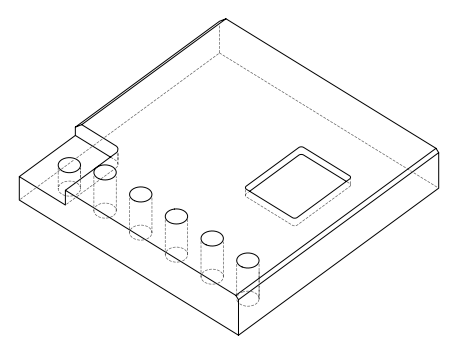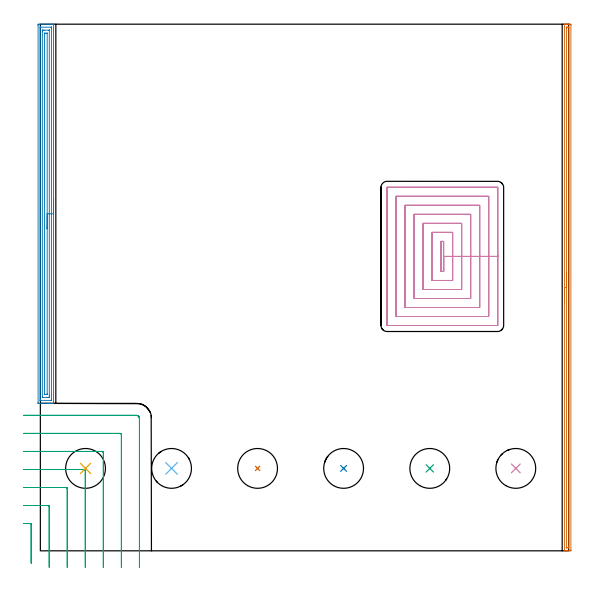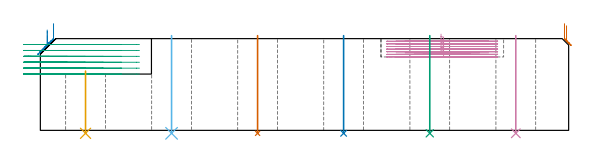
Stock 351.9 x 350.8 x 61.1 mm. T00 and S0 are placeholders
(PLAN: 10 operations, 3 tool changes, 44.9 min)
(1 AREA_MILL | FG_CHAMFER_SURFACE | UGT0205_001 | 5.78 min | 3251 mm3)
(2 AREA_MILL_1 | FG_CHAMFER_SURFACE_1 | UGT0205_001 | 8.31 min | 13714 mm3)
(3 MILL_CORNER_NOTCH_RECTANGULAR | CORNER_NOTCH_RECTANGULAR | UGT0201_008 | Follow Part, ap 4, ae 75% | 9.88 min | 170697 mm3)
(4 MILL_RECTANGULAR_POCKET | POCKET_RECTANGULAR_STRAIGHT | NXT0201_009 | Follow Part, ap 2, ae 75% | 19.42 min | 99516 mm3)
(5 INDEXABLE_INSERT_DRILL_THROUGH_HOLE_FROM_SOLID | STEP1HOLE | NXT0302_024 | 0.17 min | 20668 mm3)
(6 INDEXABLE_INSERT_DRILL_THROUGH_HOLE_FROM_SOLID_1 | STEP1HOLE_1 | NXT0302_024 | 0.26 min | 33676 mm3)
(7 INDEXABLE_INSERT_DRILL_THROUGH_HOLE_FROM_SOLID_2 | STEP1HOLE_2 | NXT0302_024 | 0.26 min | 33671 mm3)
(8 INDEXABLE_INSERT_DRILL_THROUGH_HOLE_FROM_SOLID_3 | STEP1HOLE_3 | NXT0302_024 | 0.26 min | 33677 mm3)
(9 INDEXABLE_INSERT_DRILL_THROUGH_HOLE_FROM_SOLID_4 | STEP1HOLE_4 | NXT0302_024 | 0.26 min | 33674 mm3)
(10 INDEXABLE_INSERT_DRILL_THROUGH_HOLE_FROM_SOLID_5 | STEP1HOLE_5 | NXT0302_024 | 0.26 min | 33673 mm3)
(TOOL UGT0205_001 | Chamfer Mill 20 x 3 x 45 deg. | D20 FL50 Z2)
(TOOL UGT0201_008 | End Mill 16 mm | D16 FL32 Z4)
(TOOL NXT0201_009 | ENDMILL 8mm [2P460-0800-NA 1630] | D8 FL26 Z6)
(TOOL NXT0302_024 | Index. Insert Drill 26.5mm [880-D2650L32-03] | D26.5 PA176 FL80 Z2)
(OP 1 AREA_MILL)
G17 G21 G94 G90
T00 M6
G54
G17 G0 G90 X349.1 Y165.4 S1061 M3
G43 Z71.1 H0
G94 G1 Y165.438 Z70.228 F250.
Y165.552 Z69.363
Y165.741 Z68.512
Y166.003 Z67.68
Y166.337 Z66.874
Y166.74 Z66.1
Y167.208 Z65.364
Y167.74 Z64.672
Y168.329 Z64.029
Y168.972 Z63.44
Y169.664 Z62.908
Y170.4 Z62.44
Y171.174 Z62.037
Y171.98 Z61.703
Y172.812 Z61.441
Y173.664 Z61.252
Y174.528 Z61.138
Y175.4 Z61.1
Y350.62
X349.102 Y350.79 Z61.089
X349.257 Y350.798 Z60.935
X349.418 Y350.8 Z60.782
X349.666 Z60.533
X350.373 Z59.822
X351.603 Z58.594
X352.127 Z58.067
X352.743 Z57.453
X353.005 Y350.797 Z57.191
X353.392 Y350.79 Z56.804
X353.396 Y350.572 Z56.801
X353.4 Y350.173 Z56.8
X353.399 Y0.627 Z56.801
X353.396 Y0.228
X353.392 Y0.01 Z56.804
X353.005 Y0. Z57.191
X352.743 Z57.453
X352.127 Z58.067
X350.726 Z59.471
X350.373 Z59.822
X349.418 Z60.782
X349.257 Y0.002 Z60.935
X349.102 Y0.01 Z61.089
X349.1 Y0.18 Z61.1
Y175.4
X350.514 Z59.686
Y348.241
X350.516 Y348.385 Z59.684
X350.521 Y348.758 Z59.679
X350.531 Y348.79 Z59.669
X350.599 Y348.795 Z59.601
X350.707 Y348.799 Z59.493
X350.843 Y348.8 Z59.357
X351.72 Z58.48
X351.913 Y348.798 Z58.287
X351.948 Y348.796 Z58.252
X351.979 Y348.79 Z58.221
X351.981 Y348.745 Z58.219
X351.985 Y348.53 Z58.215
Y2.559
X351.984 Y2.415 Z58.216
X351.979 Y2.042 Z58.221
X351.969 Y2.01 Z58.231
X351.901 Y2.005 Z58.299
X351.793 Y2.001 Z58.407
X351.657 Y2. Z58.543
X350.78 Z59.42
X350.587 Y2.002 Z59.613
X350.552 Y2.004 Z59.648
X350.521 Y2.01 Z59.679
X350.519 Y2.055 Z59.681
X350.515 Y2.27 Z59.685
X350.514 Y175.4 Z59.686
Y176.272 Z59.724
Y177.137 Z59.838
Y177.988 Z60.027
Y178.82 Z60.289
Y179.626 Z60.623
Y180.4 Z61.026
Y181.136 Z61.494
Y181.828 Z62.025
Y182.471 Z62.615
Y183.06 Z63.258
Y183.592 Z63.95
Y184.06 Z64.686
Y184.463 Z65.46
Y184.797 Z66.266
Y185.059 Z67.098
Y185.248 Z67.949
Y185.362 Z68.814
Y185.4 Z69.686
G0 Z71.1
M5
M2
(OP 2 AREA_MILL_1)
G17 G21 G94 G90
T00 M6
G54
G17 G0 G90 X8.8 Y234.5 S1061 M3
G43 Z71.1 H0
G94 G1 Y234.462 Z70.228 F250.
Y234.348 Z69.363
Y234.159 Z68.512
Y233.897 Z67.68
Y233.563 Z66.874
Y233.16 Z66.1
Y232.692 Z65.364
Y232.16 Z64.672
Y231.571 Z64.029
Y230.928 Z63.439
Y230.236 Z62.908
Y229.5 Z62.44
Y228.726 Z62.037
Y227.92 Z61.703
Y227.088 Z61.441
Y226.237 Z61.252
Y225.372 Z61.138
Y224.5 Z61.1
Y98.386
X8.797 Y98.21 Z61.089
X8.659 Y98.203 Z60.952
X8.514 Y98.2 Z60.814
X8.308 Z60.608
X7.582 Z59.877
X6.345 Z58.642
X4.961 Z57.256
X-1.156 Z51.142
X-1.414 Y98.203 Z50.883
X-1.492 Y98.21 Z50.806
X-1.499 Y98.29 Z50.799
X-1.5 Y98.833 Z50.8
X-1.499 Y350.167 Z50.801
X-1.497 Y350.516 Z50.802
X-1.493 Y350.79 Z50.804
X-1.156 Y350.794 Z51.142
X-0.537 Y350.8 Z51.76
X5.834 Z58.129
X7.219 Z59.515
X7.582 Z59.877
X8.308 Z60.608
X8.514 Z60.814
X8.659 Y350.797 Z60.952
X8.797 Y350.79 Z61.089
X8.8 Y350.614 Z61.1
Y224.5
X7.386 Z59.686
X7.385 Y100.622 Z59.685
X7.383 Y100.275 Z59.683
X7.381 Y100.233 Z59.681
X7.38 Y100.218 Z59.68
X7.366 Y100.21 Z59.666
X7.258 Y100.205 Z59.558
X7.12 Y100.201 Z59.42
X0.13 Z52.43
X-0.035 Y100.204 Z52.265
X-0.07 Y100.208 Z52.23
X-0.079 Y100.212 Z52.221
X-0.081 Y100.224 Z52.219
X-0.084 Y100.262 Z52.216
X-0.085 Y100.421 Z52.215
X-0.086 Y100.622 Z52.214
X-0.085 Y348.378 Z52.215
X-0.083 Y348.725 Z52.217
X-0.082 Y348.767 Z52.218
X-0.08 Y348.783 Z52.22
X-0.066 Y348.79 Z52.234
X0.042 Y348.795 Z52.342
X0.18 Y348.799 Z52.48
X7.17 Z59.47
X7.335 Y348.796 Z59.635
X7.37 Y348.792 Z59.67
X7.379 Y348.788 Z59.679
X7.381 Y348.776 Z59.681
X7.384 Y348.738 Z59.684
X7.385 Y348.579 Z59.685
X7.386 Y348.378 Z59.686
Y224.5
X5.971 Z58.271
Y103.165
X5.97 Y102.411 Z58.27
X5.968 Y102.274 Z58.268
X5.965 Y102.227 Z58.265
X5.959 Y102.21 Z58.259
X5.937 Y102.207 Z58.237
X5.834 Y102.204 Z58.134
X5.166 Y102.2 Z57.466
X4.293 Z56.593
X1.671 Z53.971
X1.466 Y102.202 Z53.766
X1.397 Y102.204 Z53.697
X1.344 Y102.21 Z53.644
X1.335 Y102.213 Z53.635
X1.333 Y102.231 Z53.633
X1.33 Y102.271 Z53.63
X1.329 Y102.411 Z53.629
Y102.551
X1.328 Y345.835 Z53.628
X1.33 Y346.589 Z53.63
X1.332 Y346.726 Z53.632
X1.335 Y346.773 Z53.635
X1.341 Y346.791 Z53.641
X1.363 Y346.793 Z53.663
X1.466 Y346.796 Z53.766
X2.134 Y346.8 Z54.434
X3.007 Z55.307
X5.629 Z57.929
X5.834 Y346.799 Z58.134
X5.903 Y346.796 Z58.203
X5.956 Y346.79 Z58.256
X5.965 Y346.787 Z58.265
X5.967 Y346.769 Z58.267
X5.97 Y346.729 Z58.27
X5.971 Y346.589 Z58.271
Y346.449
Y224.5
X4.557 Z56.857
Y104.452
X4.554 Y104.324 Z56.854
X4.55 Y104.24 Z56.85
X4.545 Y104.21 Z56.845
X4.523 Y104.208 Z56.823
X4.087 Y104.2 Z56.387
X3.213 Z55.513
X2.777 Y104.208 Z55.077
X2.754 Y104.21 Z55.054
X2.749 Y104.223 Z55.049
X2.745 Y104.259 Z55.045
X2.743 Y104.306 Z55.043
Y104.352
Y344.548
X2.746 Y344.676 Z55.046
X2.75 Y344.76 Z55.05
X2.755 Y344.791 Z55.055
X2.777 Y344.792 Z55.077
X3.213 Y344.8 Z55.513
X4.087 Z56.387
X4.523 Y344.792 Z56.823
X4.546 Y344.79 Z56.846
X4.551 Y344.777 Z56.851
X4.555 Y344.741 Z56.855
X4.557 Y344.694 Z56.857
Y344.648
Y224.5
Y223.628 Z56.895
Y222.764 Z57.009
Y221.912 Z57.198
Y221.08 Z57.46
Y220.274 Z57.794
Y219.5 Z58.197
Y218.764 Z58.666
Y218.072 Z59.197
Y217.429 Z59.786
Y216.84 Z60.429
Y216.309 Z61.122
Y215.84 Z61.857
Y215.437 Z62.631
Y215.103 Z63.437
Y214.841 Z64.269
Y214.652 Z65.121
Y214.538 Z65.986
Y214.5 Z66.857
G0 Z71.1
M5
M2
(OP 3 MILL_CORNER_NOTCH_RECTANGULAR)
G17 G21 G94 G90
T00 M6
G54
G17 G0 G90 X-6. Y-8.292 S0 M3
G43 Z71.1 H0
Z57.167
G94 G1 Y-5.292 F250.
Y17.406 F500.
G3 X-6.794 Y18.2 R0.8
G1 X-8.
X-11. F250.
G0 Z71.1
X6. Y-11.
Z57.167
G1 Y-8.
Y29.405 F500.
G3 X5.205 Y30.2 R0.8
G1 X-8.
X-11. F250.
G0 Z71.1
X18. Y-11.
Z57.167
G1 Y-8.
Y41.405 F500.
G3 X17.205 Y42.2 R0.8
G1 X-8.
X-11. F250.
G0 Z71.1
X30. Y-11.
Z57.167
G1 Y-8.
Y53.405 F500.
G3 X29.205 Y54.2 R0.8
G1 X-8.
X-11. F250.
G0 Z71.1
X42. Y-11.
Z57.167
G1 Y-8.
Y65.404 F500.
G3 X41.204 Y66.2 R0.8
G1 X-8.
X-11. F250.
G0 Z71.1
X54. Y-11.
Z57.167
G1 Y-8.
Y77.404 F500.
G3 X53.204 Y78.2 R0.8
G1 X-8.
X-11. F250.
G0 Z71.1
X66. Y-11.
Z57.167
G1 Y-8.
Y88.3 F500.
G3 X64.1 Y90.2 R1.9
G1 X-8.
X-11. F250.
G0 Z71.1
X-6. Y-8.292
Z53.233
G1 Y-5.292
Y17.406 F500.
G3 X-6.794 Y18.2 R0.8
G1 X-8.
X-11. F250.
G0 Z71.1
X6. Y-11.
Z53.233
G1 Y-8.
Y29.405 F500.
G3 X5.205 Y30.2 R0.8
G1 X-8.
X-11. F250.
G0 Z71.1
X18. Y-11.
Z53.233
G1 Y-8.
Y41.405 F500.
G3 X17.205 Y42.2 R0.8
G1 X-8.
X-11. F250.
G0 Z71.1
X30. Y-11.
Z53.233
G1 Y-8.
Y53.405 F500.
G3 X29.205 Y54.2 R0.8
G1 X-8.
X-11. F250.
G0 Z71.1
X42. Y-11.
Z53.233
G1 Y-8.
Y65.404 F500.
G3 X41.204 Y66.2 R0.8
G1 X-8.
X-11. F250.
G0 Z71.1
X54. Y-11.
Z53.233
G1 Y-8.
Y77.404 F500.
G3 X53.204 Y78.2 R0.8
G1 X-8.
X-11. F250.
G0 Z71.1
X66. Y-11.
Z53.233
G1 Y-8.
Y88.3 F500.
G3 X64.1 Y90.2 R1.9
G1 X-8.
X-11. F250.
G0 Z71.1
X-6. Y-8.292
Z49.3
G1 Y-5.292
Y17.406 F500.
G3 X-6.794 Y18.2 R0.8
G1 X-8.
X-11. F250.
G0 Z71.1
X6. Y-11.
Z49.3
G1 Y-8.
Y29.405 F500.
G3 X5.205 Y30.2 R0.8
G1 X-8.
X-11. F250.
G0 Z71.1
X18. Y-11.
Z49.3
G1 Y-8.
Y41.405 F500.
G3 X17.205 Y42.2 R0.8
G1 X-8.
X-11. F250.
G0 Z71.1
X30. Y-11.
Z49.3
G1 Y-8.
Y53.405 F500.
G3 X29.205 Y54.2 R0.8
G1 X-8.
X-11. F250.
G0 Z71.1
X42. Y-11.
Z49.3
G1 Y-8.
Y65.404 F500.
G3 X41.204 Y66.2 R0.8
G1 X-8.
X-11. F250.
G0 Z71.1
X54. Y-11.
Z49.3
G1 Y-8.
Y77.404 F500.
G3 X53.204 Y78.2 R0.8
G1 X-8.
X-11. F250.
G0 Z71.1
X66. Y-11.
Z49.3
G1 Y-8.
Y88.3 F500.
G3 X64.1 Y90.2 R1.9
G1 X-8.
X-11. F250.
G0 Z71.1
X-6. Y-8.292
Z45.367
G1 Y-5.292
Y17.406 F500.
G3 X-6.794 Y18.2 R0.8
G1 X-8.
X-11. F250.
G0 Z71.1
X6. Y-11.
Z45.367
G1 Y-8.
Y29.405 F500.
G3 X5.205 Y30.2 R0.8
G1 X-8.
X-11. F250.
G0 Z71.1
X18. Y-11.
Z45.367
G1 Y-8.
Y41.405 F500.
G3 X17.205 Y42.2 R0.8
G1 X-8.
X-11. F250.
G0 Z71.1
X30. Y-11.
Z45.367
G1 Y-8.
Y53.405 F500.
G3 X29.205 Y54.2 R0.8
G1 X-8.
X-11. F250.
G0 Z71.1
X42. Y-11.
Z45.367
G1 Y-8.
Y65.404 F500.
G3 X41.204 Y66.2 R0.8
G1 X-8.
X-11. F250.
G0 Z71.1
X54. Y-11.
Z45.367
G1 Y-8.
Y77.404 F500.
G3 X53.204 Y78.2 R0.8
G1 X-8.
X-11. F250.
G0 Z71.1
X66. Y-11.
Z45.367
G1 Y-8.
Y88.3 F500.
G3 X64.1 Y90.2 R1.9
G1 X-8.
X-11. F250.
G0 Z71.1
X-6. Y-8.292
Z41.433
G1 Y-5.292
Y17.406 F500.
G3 X-6.794 Y18.2 R0.8
G1 X-8.
X-11. F250.
G0 Z71.1
X6. Y-11.
Z41.433
G1 Y-8.
Y29.405 F500.
G3 X5.205 Y30.2 R0.8
G1 X-8.
X-11. F250.
G0 Z71.1
X18. Y-11.
Z41.433
G1 Y-8.
Y41.405 F500.
G3 X17.205 Y42.2 R0.8
G1 X-8.
X-11. F250.
G0 Z71.1
X30. Y-11.
Z41.433
G1 Y-8.
Y53.405 F500.
G3 X29.205 Y54.2 R0.8
G1 X-8.
X-11. F250.
G0 Z71.1
X42. Y-11.
Z41.433
G1 Y-8.
Y65.404 F500.
G3 X41.204 Y66.2 R0.8
G1 X-8.
X-11. F250.
G0 Z71.1
X54. Y-11.
Z41.433
G1 Y-8.
Y77.404 F500.
G3 X53.204 Y78.2 R0.8
G1 X-8.
X-11. F250.
G0 Z71.1
X66. Y-11.
Z41.433
G1 Y-8.
Y88.3 F500.
G3 X64.1 Y90.2 R1.9
G1 X-8.
X-11. F250.
G0 Z71.1
X-6. Y-8.292
Z37.5
G1 Y-5.292
Y17.406 F500.
G3 X-6.794 Y18.2 R0.8
G1 X-8.
X-11. F250.
G0 Z71.1
X6. Y-11.
Z37.5
G1 Y-8.
Y29.405 F500.
G3 X5.205 Y30.2 R0.8
G1 X-8.
X-11. F250.
G0 Z71.1
X18. Y-11.
Z37.5
G1 Y-8.
Y41.405 F500.
G3 X17.205 Y42.2 R0.8
G1 X-8.
X-11. F250.
G0 Z71.1
X30. Y-11.
Z37.5
G1 Y-8.
Y53.405 F500.
G3 X29.205 Y54.2 R0.8
G1 X-8.
X-11. F250.
G0 Z71.1
X42. Y-11.
Z37.5
G1 Y-8.
Y65.404 F500.
G3 X41.204 Y66.2 R0.8
G1 X-8.
X-11. F250.
G0 Z71.1
X54. Y-11.
Z37.5
G1 Y-8.
Y77.404 F500.
G3 X53.204 Y78.2 R0.8
G1 X-8.
X-11. F250.
G0 Z71.1
X66. Y-11.
Z37.5
G1 Y-8.
Y88.3 F500.
G3 X64.1 Y90.2 R1.9
G1 X-8.
X-11. F250.
G0 Z71.1
M5
M2
(OP 4 MILL_RECTANGULAR_POCKET)
G17 G21 G94 G90
T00 M6
G54
G17 G0 G90 X266.9 Y192.101 S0 M3
G43 Z71.1 H1
Z64.1
G94 G1 Y186.1 Z62.492 F250.
X268.6 Z62.037
Y196.1 Z59.357
Y206.1 F500.
X266.9
Y186.1
X268.6
Y196.1
X274.6
Y212.1
X260.9
Y180.1
X274.6
Y196.1
X280.6
Y218.1
X254.9
Y174.1
X280.6
Y196.1
X286.6
Y224.1
X248.9
Y168.1
X286.6
Y196.1
X292.6
Y230.1
X242.9
Y162.1
X292.6
Y196.1
X298.6
Y236.1
X236.9
Y156.1
X298.6
Y196.1
X304.6
Y242.
X304.595 Y242.055
X304.555 Y242.095
X304.5 Y242.1
X231.
X230.945 Y242.095
X230.905 Y242.055
X230.9 Y242.
Y150.2
X230.905 Y150.145
X230.945 Y150.105
X231. Y150.1
X304.5
X304.555 Y150.105
X304.595 Y150.145
X304.6 Y150.2
Y196.1
Y197.1
G0 X266.9 Y192.101 Z62.357
G1 Y186.1 Z60.749 F250.
X268.6 Z60.294
Y196.1 Z57.614
Y206.1 F500.
X266.9
Y186.1
X268.6
Y196.1
X274.6
Y212.1
X260.9
Y180.1
X274.6
Y196.1
X280.6
Y218.1
X254.9
Y174.1
X280.6
Y196.1
X286.6
Y224.1
X248.9
Y168.1
X286.6
Y196.1
X292.6
Y230.1
X242.9
Y162.1
X292.6
Y196.1
X298.6
Y236.1
X236.9
Y156.1
X298.6
Y196.1
X304.6
Y242.
X304.595 Y242.055
X304.555 Y242.095
X304.5 Y242.1
X231.
X230.945 Y242.095
X230.905 Y242.055
X230.9 Y242.
Y150.2
X230.905 Y150.145
X230.945 Y150.105
X231. Y150.1
X304.5
X304.555 Y150.105
X304.595 Y150.145
X304.6 Y150.2
Y196.1
Y197.1
G0 X266.9 Y192.101 Z60.614
G1 Y186.1 Z59.006 F250.
X268.6 Z58.551
Y196.1 Z55.871
Y206.1 F500.
X266.9
Y186.1
X268.6
Y196.1
X274.6
Y212.1
X260.9
Y180.1
X274.6
Y196.1
X280.6
Y218.1
X254.9
Y174.1
X280.6
Y196.1
X286.6
Y224.1
X248.9
Y168.1
X286.6
Y196.1
X292.6
Y230.1
X242.9
Y162.1
X292.6
Y196.1
X298.6
Y236.1
X236.9
Y156.1
X298.6
Y196.1
X304.6
Y242.
X304.595 Y242.055
X304.555 Y242.095
X304.5 Y242.1
X231.
X230.945 Y242.095
X230.905 Y242.055
X230.9 Y242.
Y150.2
X230.905 Y150.145
X230.945 Y150.105
X231. Y150.1
X304.5
X304.555 Y150.105
X304.595 Y150.145
X304.6 Y150.2
Y196.1
Y197.1
G0 X266.9 Y192.101 Z58.871
G1 Y186.1 Z57.264 F250.
X268.6 Z56.808
Y196.1 Z54.129
Y206.1 F500.
X266.9
Y186.1
X268.6
Y196.1
X274.6
Y212.1
X260.9
Y180.1
X274.6
Y196.1
X280.6
Y218.1
X254.9
Y174.1
X280.6
Y196.1
X286.6
Y224.1
X248.9
Y168.1
X286.6
Y196.1
X292.6
Y230.1
X242.9
Y162.1
X292.6
Y196.1
X298.6
Y236.1
X236.9
Y156.1
X298.6
Y196.1
X304.6
Y242.
X304.595 Y242.055
X304.555 Y242.095
X304.5 Y242.1
X231.
X230.945 Y242.095
X230.905 Y242.055
X230.9 Y242.
Y150.2
X230.905 Y150.145
X230.945 Y150.105
X231. Y150.1
X304.5
X304.555 Y150.105
X304.595 Y150.145
X304.6 Y150.2
Y196.1
Y197.1
G0 X266.9 Y192.101 Z57.129
G1 Y186.1 Z55.521 F250.
X268.6 Z55.065
Y196.1 Z52.386
Y206.1 F500.
X266.9
Y186.1
X268.6
Y196.1
X274.6
Y212.1
X260.9
Y180.1
X274.6
Y196.1
X280.6
Y218.1
X254.9
Y174.1
X280.6
Y196.1
X286.6
Y224.1
X248.9
Y168.1
X286.6
Y196.1
X292.6
Y230.1
X242.9
Y162.1
X292.6
Y196.1
X298.6
Y236.1
X236.9
Y156.1
X298.6
Y196.1
X304.6
Y242.
X304.595 Y242.055
X304.555 Y242.095
X304.5 Y242.1
X231.
X230.945 Y242.095
X230.905 Y242.055
X230.9 Y242.
Y150.2
X230.905 Y150.145
X230.945 Y150.105
X231. Y150.1
X304.5
X304.555 Y150.105
X304.595 Y150.145
X304.6 Y150.2
Y196.1
Y197.1
G0 X266.9 Y192.101 Z55.386
G1 Y186.1 Z53.778 F250.
X268.6 Z53.322
Y196.1 Z50.643
Y206.1 F500.
X266.9
Y186.1
X268.6
Y196.1
X274.6
Y212.1
X260.9
Y180.1
X274.6
Y196.1
X280.6
Y218.1
X254.9
Y174.1
X280.6
Y196.1
X286.6
Y224.1
X248.9
Y168.1
X286.6
Y196.1
X292.6
Y230.1
X242.9
Y162.1
X292.6
Y196.1
X298.6
Y236.1
X236.9
Y156.1
X298.6
Y196.1
X304.6
Y242.
X304.595 Y242.055
X304.555 Y242.095
X304.5 Y242.1
X231.
X230.945 Y242.095
X230.905 Y242.055
X230.9 Y242.
Y150.2
X230.905 Y150.145
X230.945 Y150.105
X231. Y150.1
X304.5
X304.555 Y150.105
X304.595 Y150.145
X304.6 Y150.2
Y196.1
Y197.1
G0 X266.9 Y192.101 Z53.643
G1 Y186.1 Z52.035 F250.
X268.6 Z51.579
Y196.1 Z48.9
Y206.1 F500.
X266.9
Y186.1
X268.6
Y196.1
X274.6
Y212.1
X260.9
Y180.1
X274.6
Y196.1
X280.6
Y218.1
X254.9
Y174.1
X280.6
Y196.1
X286.6
Y224.1
X248.9
Y168.1
X286.6
Y196.1
X292.6
Y230.1
X242.9
Y162.1
X292.6
Y196.1
X298.6
Y236.1
X236.9
Y156.1
X298.6
Y196.1
X304.6
Y242.
X304.595 Y242.055
X304.555 Y242.095
X304.5 Y242.1
X231.
X230.945 Y242.095
X230.905 Y242.055
X230.9 Y242.
Y150.2
X230.905 Y150.145
X230.945 Y150.105
X231. Y150.1
X304.5
X304.555 Y150.105
X304.595 Y150.145
X304.6 Y150.2
Y196.1
Y197.1
G0 Z71.1
M5
M2
(OP 5 INDEXABLE_INSERT_DRILL_THROUGH_HOLE_FROM_SOLID)
G17 G21 G94 G90
T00 M6
G54
G17 G0 G90 X30.1 Y54.9 S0 M3
G43 Z71.1 H1
G94 G81 G98 Z-1.963 F250. R39.5
G80
M5
M2
(OP 6 INDEXABLE_INSERT_DRILL_THROUGH_HOLE_FROM_SOLID_1)
G17 G21 G94 G90
T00 M6
G54
G17 G0 G90 X87.4 Y54.9 S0 M3
G43 Z71.1 H1
G94 G81 G98 Z-1.963 F250. R63.1
G80
M5
M2
(OP 7 INDEXABLE_INSERT_DRILL_THROUGH_HOLE_FROM_SOLID_2)
G17 G21 G94 G90
T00 M6
G54
G17 G0 G90 X144.7 Y54.9 S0 M3
G43 Z71.1 H1
G94 G81 G98 Z-1.963 F250. R63.1
G80
M5
M2
(OP 8 INDEXABLE_INSERT_DRILL_THROUGH_HOLE_FROM_SOLID_3)
G17 G21 G94 G90
T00 M6
G54
G17 G0 G90 X202. Y54.9 S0 M3
G43 Z71.1 H1
G94 G81 G98 Z-1.963 F250. R63.1
G80
M5
M2
(OP 9 INDEXABLE_INSERT_DRILL_THROUGH_HOLE_FROM_SOLID_4)
G17 G21 G94 G90
T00 M6
G54
G17 G0 G90 X259.4 Y54.9 S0 M3
G43 Z71.1 H1
G94 G81 G98 Z-1.963 F250. R63.1
G80
M5
M2
(OP 10 INDEXABLE_INSERT_DRILL_THROUGH_HOLE_FROM_SOLID_5)
G17 G21 G94 G90
T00 M6
G54
G17 G0 G90 X316.7 Y54.9 S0 M3
G43 Z71.1 H1
G94 G81 G98 Z-1.963 F250. R63.1
G80
M5
M2
